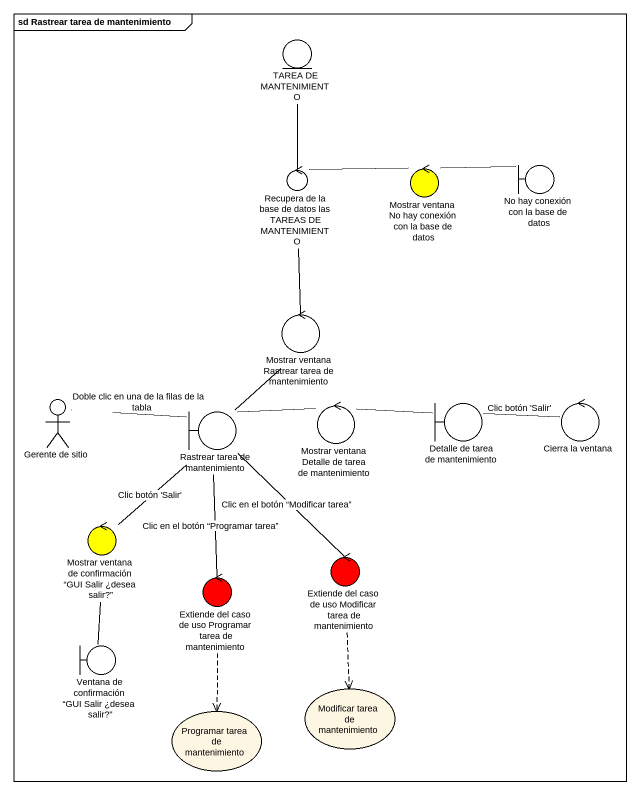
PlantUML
@startuml
mainframe sd Rastrear tarea de mantenimiento
entity "TAREA DE MANTENIMIENTO" as TAREA_DE_MANTENIMIENTO
control "Recupera de la base de datos las TAREAS DE MANTENIMIENTO" as Recupera_de_la_base_de
control "Mostrar ventana No hay conexión con la base de datos" as Mostrar_ventana_No_hay #FFFF00
boundary "No hay conexión con la base de datos" as No_hay_conexión_con_la_base
control "Mostrar ventana Rastrear tarea de mantenimiento" as Mostrar_ventana_Rastrear
actor "Gerente de sitio" as Gerente_de_sitio
boundary "Rastrear tarea de mantenimiento" as Rastrear_tarea_de
control "Mostrar ventana Detalle de tarea de mantenimiento" as Mostrar_ventana_Detalle_de
boundary "Detalle de tarea de mantenimiento" as Detalle_de_tarea_de
control "Cierra la ventana" as Cierra_la_ventana
control "Mostrar ventana de confirmación “GUI Salir ¿desea salir?”" as Mostrar_ventana_de #FFFF00
control "Extiende del caso de uso Programar tarea de mantenimiento" as Extiende_del_caso_de_uso #FF0000
control "Extiende del caso de uso Modificar tarea de mantenimiento" as Extiende_del_caso_de_uso_2 #FF0000
boundary "Ventana de confirmación “GUI Salir ¿desea salir?”" as Ventana_de_confirmación_GUI
usecase "Modificar tarea de mantenimiento" as Modificar_tarea_de
usecase "Programar tarea de mantenimiento" as Programar_tarea_de
TAREA_DE_MANTENIMIENTO -- Recupera_de_la_base_de
Recupera_de_la_base_de -right- Mostrar_ventana_No_hay
Recupera_de_la_base_de -- Mostrar_ventana_Rastrear
Mostrar_ventana_No_hay -right- No_hay_conexión_con_la_base
Mostrar_ventana_Rastrear -- Rastrear_tarea_de
Gerente_de_sitio -right- Rastrear_tarea_de : Doble clic en una de la filas de la tabla
Rastrear_tarea_de -right- Mostrar_ventana_Detalle_de
Rastrear_tarea_de -- Mostrar_ventana_de : Clic botón 'Salir'
Rastrear_tarea_de -- Extiende_del_caso_de_uso : Clic en el botón “Programar tarea”
Rastrear_tarea_de -- Extiende_del_caso_de_uso_2 : Clic en el botón “Modificar tarea”
Mostrar_ventana_Detalle_de -right- Detalle_de_tarea_de
Detalle_de_tarea_de -right- Cierra_la_ventana : Clic botón 'Salir'
Mostrar_ventana_de -- Ventana_de_confirmación_GUI
Extiende_del_caso_de_uso ..> Programar_tarea_de
Extiende_del_caso_de_uso_2 ..> Modificar_tarea_de
@enduml
